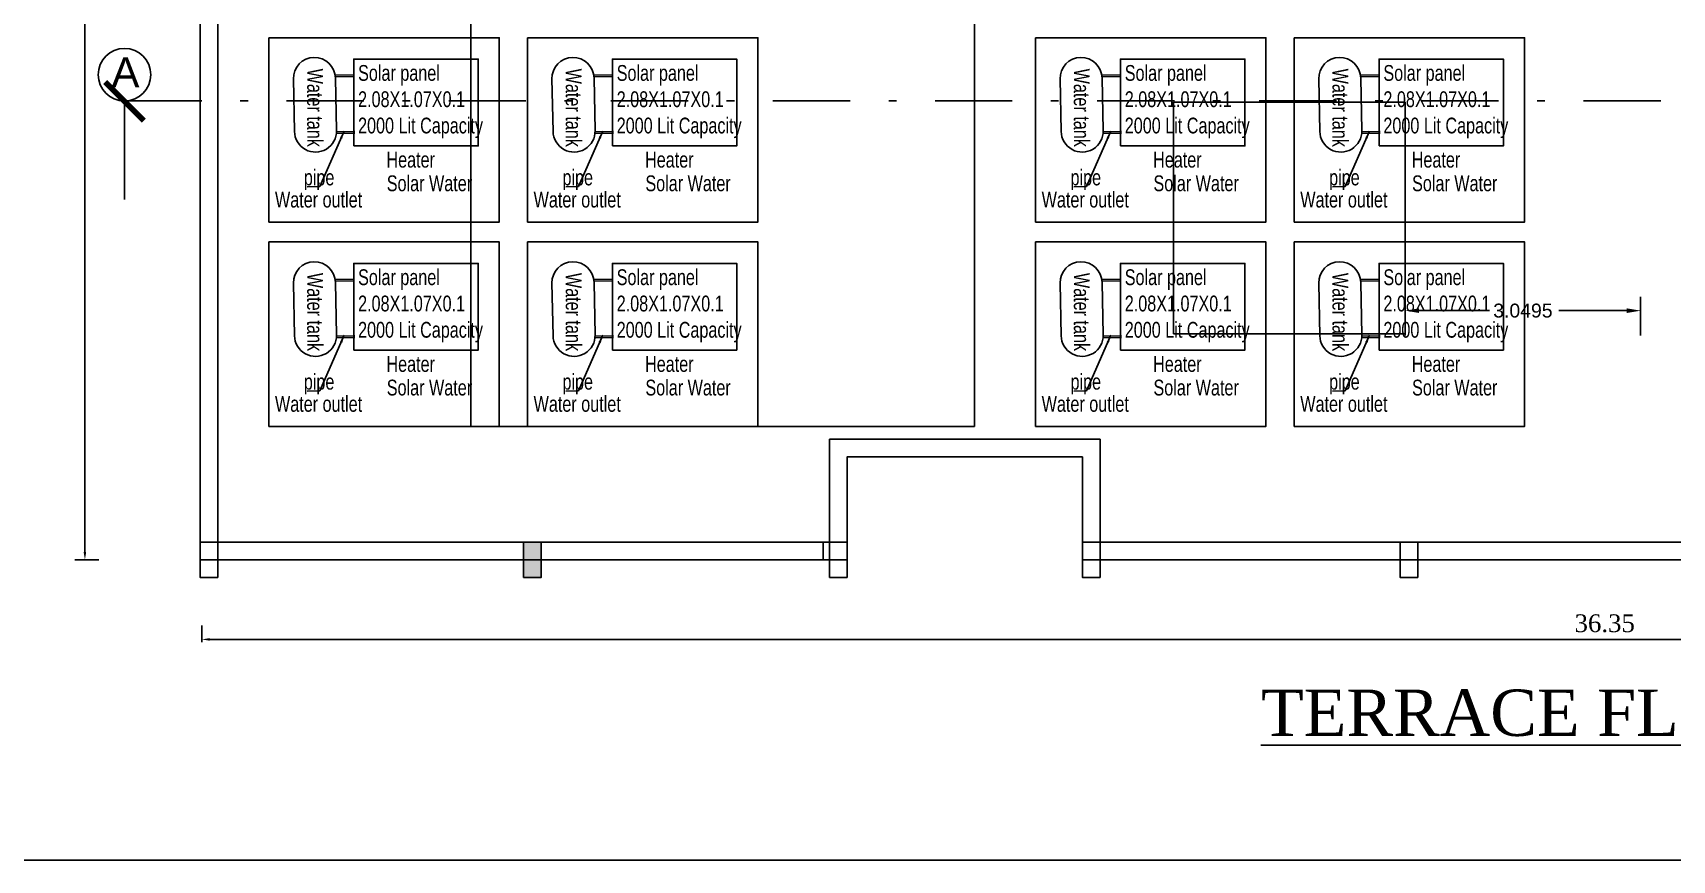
# Model space of a CAD drawing. Header units: metres. Extents: x 3616 to 3987, y 1122 to 1251.
# Drawn here: x 3945.87 to 3967.11, y 1152.95 to 1163.67 of the extents above; entities that cross this region are included whole.
import ezdxf

# ---------------------------------------------------------------- set-up
doc = ezdxf.new("R2010")
doc.units = ezdxf.units.M
doc.linetypes.add('DASHDOT', pattern=[1, 0.5, -0.25, 0, -0.25])
for name, color, linetype in [('BLK_1_FLR_3_ROOF_AREA', 54, 'Continuous'), ('BLK_1_TERRACESERVICE_UTILITYDISTANCE', 1, 'Continuous'), ('SOLAR_PANEL', 3, 'Continuous'), ('SOLAR_WATER_HEATER', 1, 'Continuous')]:
    doc.layers.add(name, color=color, linetype=linetype)
doc.styles.add('ANAND', font='times.ttf')
doc.styles.add('FOOTING', font='swisscl.ttf')
doc.styles.add('HEADING-1', font='arial.ttf')
doc.styles.add('ROMANS', font='swissl.ttf')
doc.styles.get("Standard").update_dxf_attribs({"font": 'arial.ttf'})
doc.dimstyles.new('Normal', dxfattribs={"dimscale": 128, "dimtxt": 0.09375, "dimasz": 0.09375, "dimexe": 0.0625, "dimexo": 0.1875, "dimgap": 0.03125, "dimtad": 1, "dimdec": 0, "dimzin": 3, "dimdsep": 46, "dimtxsty": 'ROMANS', "dimblk1": 'ARCHTICK', "dimblk2": 'ARCHTICK', "dimsah": 1, "dimcen": -0.09375, "dimdle": 0.0625, "dimclrd": 256, "dimclre": 256, "dimclrt": 2, "dimazin": 0, "dimtfac": 0.91, "dimtdec": 0, "dimtmove": 0, "dimatfit": 3, "dimldrblk": 'ARCHTICK', "dimfxl": 0, "dimfrac": 1, "dimtolj": 1, "dimtzin": 3, "dimlwd": -1, "dimlwe": -1, "dimarcsym": 0})
doc.dimstyles.get("Standard").update_dxf_attribs({"dimtxt": 0.18, "dimasz": 0.18, "dimexe": 0.18, "dimexo": 0.0625, "dimgap": 0.09, "dimtad": 0, "dimtih": 1, "dimtoh": 1, "dimdec": 4, "dimzin": 0, "dimdsep": 46, "dimtxsty": 'Standard', "dimcen": 0.09, "dimadec": 0, "dimazin": 0, "dimtfac": 1, "dimtdec": 4, "dimtofl": 0, "dimtmove": 0, "dimatfit": 3, "dimfxl": 0, "dimtolj": 1, "dimtzin": 0, "dimarcsym": 0})
doc.dimstyles.new('V1', dxfattribs={"dimtxt": 0.23, "dimasz": 0.1, "dimexe": 0.18, "dimexo": 0.0625, "dimgap": 0.09, "dimtad": 1, "dimzin": 0, "dimdsep": 46, "dimtxsty": 'ANAND', "dimcen": 0.09, "dimadec": 0, "dimazin": 0, "dimtfac": 1, "dimtix": 1, "dimtofl": 0, "dimtmove": 2, "dimatfit": 0, "dimfxl": 0, "dimtolj": 1, "dimtzin": 0, "dimarcsym": 0})

# ---------------------------------------------------------------- blocks, each defined once
blk = doc.blocks.new('*D301')
at = {"color": 0, "lineweight": -2}
for p, q in [((3946.417, 1203.404), (3946.728, 1203.404)), ((3946.548, 1156.945), (3946.548, 1203.304)), ((3946.417, 1156.845), (3946.728, 1156.845))]:
    blk.add_line(p, q, dxfattribs=at)
at = {"color": 0}
for points in [[(3946.531, 1203.304), (3946.564, 1203.304), (3946.548, 1203.404)], [(3946.531, 1156.945), (3946.564, 1156.945), (3946.548, 1156.845)]]:
    blk.add_solid(points, dxfattribs=at)
at = {"layer": 'Defpoints', "color": 0}
for p in [(3946.355, 1203.404), (3946.548, 1203.404), (3946.355, 1156.845)]:
    blk.add_point(p, dxfattribs=at)
at = {"color": 0, "insert": (3946.34, 1180.124), "char_height": 0.23, "attachment_point": 5, "rotation": 90, "style": 'ANAND'}
blk.add_mtext('\\A1;46.56', dxfattribs=at)
blk = doc.blocks.new('*D303')
at = {"color": 0, "lineweight": -2}
for p, q in [((3948.062, 1155.777), (3948.062, 1155.995)), ((3984.41, 1155.777), (3984.41, 1155.995)), ((3948.162, 1155.815), (3984.31, 1155.815))]:
    blk.add_line(p, q, dxfattribs=at)
at = {"color": 0}
for points in [[(3948.162, 1155.831), (3948.162, 1155.798), (3948.062, 1155.815)], [(3984.31, 1155.831), (3984.31, 1155.798), (3984.41, 1155.815)]]:
    blk.add_solid(points, dxfattribs=at)
at = {"layer": 'Defpoints', "color": 0}
for p in [(3984.41, 1155.815), (3948.062, 1155.715), (3984.41, 1155.715)]:
    blk.add_point(p, dxfattribs=at)
at = {"color": 0, "insert": (3966.236, 1156.022), "char_height": 0.23, "attachment_point": 5, "style": 'ANAND'}
blk.add_mtext('\\A1;36.35', dxfattribs=at)
blk = doc.blocks.new('_ArchTick')
at = {"color": 0, "linetype": 'ByBlock', "const_width": 0.15}
blk.add_lwpolyline([(-0.5, -0.5), (0.5, 0.5)], dxfattribs=at)
blk = doc.blocks.new('*D355')
at = {"layer": 'BLK_1_TERRACESERVICE_UTILITYDISTANCE', "color": 0, "lineweight": -2}
for p, q in [((3963.652, 1159.753), (3963.652, 1160.253)), ((3966.701, 1159.753), (3966.701, 1160.253)), ((3963.832, 1160.073), (3964.712, 1160.073)), ((3966.521, 1160.073), (3965.641, 1160.073))]:
    blk.add_line(p, q, dxfattribs=at)
at = {"layer": 'BLK_1_TERRACESERVICE_UTILITYDISTANCE', "color": 0}
for points in [[(3963.832, 1160.103), (3963.832, 1160.043), (3963.652, 1160.073)], [(3966.521, 1160.103), (3966.521, 1160.043), (3966.701, 1160.073)]]:
    blk.add_solid(points, dxfattribs=at)
at = {"layer": 'Defpoints', "color": 0}
for p in [(3966.701, 1160.073), (3963.652, 1159.69), (3966.701, 1159.69)]:
    blk.add_point(p, dxfattribs=at)
at = {"layer": 'BLK_1_TERRACESERVICE_UTILITYDISTANCE', "color": 0, "insert": (3965.176, 1160.073), "char_height": 0.18, "attachment_point": 5}
blk.add_mtext('\\A1;3.0495', dxfattribs=at)

msp = doc.modelspace()

# ---------------------------------------------------------------- hatches: boundary and pattern name
h = msp.add_hatch(color=256)
h.dxf.hatch_style = 1
h.paths.add_polyline_path([(3952.45904, 1157.07393), (3952.23044, 1157.07393), (3952.23044, 1156.84533), (3952.45904, 1156.84533)])
h.paths.add_polyline_path([(3952.45904, 1156.84533), (3952.23044, 1156.84533), (3952.23044, 1156.61673), (3952.45904, 1156.61673)])

# ---------------------------------------------------------------- linework, layer by layer
at = {"lineweight": -2}
for p, q in [((3948.26878, 1164.61773, -0.0324), (3948.26878, 1156.84533, -0.0324)), ((3948.04018, 1164.38913, -0.0324), (3948.04018, 1156.84533, -0.0324)), ((3956.19358, 1158.40743, -0.0324), (3959.69878, 1158.40743, -0.0324)), ((3956.19358, 1158.40743, -0.0324), (3956.19358, 1157.07393, -0.0324)), ((3959.69878, 1158.40743, -0.0324), (3959.69878, 1157.07393, -0.0324)), ((3956.42218, 1158.17883, -0.0324), (3959.47018, 1158.17883, -0.0324)), ((3956.42218, 1158.17883, -0.0324), (3956.42218, 1157.07393, -0.0324)), ((3959.47018, 1158.17883, -0.0324), (3959.47018, 1157.07393, -0.0324)), ((3948.26878, 1157.07393, -0.0324), (3956.42218, 1157.07393, -0.0324)), ((3956.19358, 1157.07393, -0.0324), (3956.19358, 1156.61673, -0.0324)), ((3956.19358, 1157.07393, -0.0324), (3956.19358, 1156.61673, -0.0324)), ((3959.47018, 1157.07393, -0.0324), (3984.38758, 1157.07393, -0.0324)), ((3948.26878, 1156.84533, -0.0324), (3956.19358, 1156.84533, -0.0324)), ((3959.69878, 1156.84533, -0.0324), (3963.58498, 1156.84533, -0.0324)), ((3963.81358, 1156.84533, -0.0324), (3967.69978, 1156.84533, -0.0324))]:
    msp.add_line(p, q, dxfattribs=at)
at = {"lineweight": 25}
for p, q in [((3949.24819, 1163.0744, -0.0324), (3949.26236, 1162.39353, -0.0324)), ((3950.03039, 1163.12893, -0.0324), (3949.78939, 1163.12391, -0.0324)), ((3950.03086, 1163.10623, -0.0324), (3949.79211, 1163.10126, -0.0324)), ((3949.79288, 1163.08573, -0.0324), (3949.80705, 1162.40487, -0.0324)), ((3952.59849, 1163.0744, -0.0324), (3952.61265, 1162.39353, -0.0324)), ((3953.38068, 1163.12893, -0.0324), (3953.13968, 1163.12391, -0.0324)), ((3953.38116, 1163.10623, -0.0324), (3953.14241, 1163.10126, -0.0324)), ((3953.14318, 1163.08573, -0.0324), (3953.15734, 1162.40487, -0.0324)), ((3959.18007, 1163.0744, -0.0324), (3959.19423, 1162.39353, -0.0324)), ((3959.96226, 1163.12893, -0.0324), (3959.72126, 1163.12391, -0.0324)), ((3959.96273, 1163.10623, -0.0324), (3959.72399, 1163.10126, -0.0324)), ((3959.72476, 1163.08573, -0.0324), (3959.73892, 1162.40487, -0.0324)), ((3962.53036, 1163.0744, -0.0324), (3962.54453, 1162.39353, -0.0324)), ((3963.31256, 1163.12893, -0.0324), (3963.07156, 1163.12391, -0.0324)), ((3963.31303, 1163.10623, -0.0324), (3963.07428, 1163.10126, -0.0324)), ((3963.07505, 1163.08573, -0.0324), (3963.08922, 1162.40487, -0.0324)), ((3950.04615, 1162.37159, -0.0324), (3949.80515, 1162.36657, -0.0324)), ((3950.04567, 1162.39428, -0.0324), (3949.80693, 1162.38931, -0.0324)), ((3953.39644, 1162.37159, -0.0324), (3953.15544, 1162.36657, -0.0324)), ((3953.39597, 1162.39428, -0.0324), (3953.15722, 1162.38931, -0.0324)), ((3959.97802, 1162.37159, -0.0324), (3959.73702, 1162.36657, -0.0324)), ((3959.97755, 1162.39428, -0.0324), (3959.7388, 1162.38931, -0.0324)), ((3963.32831, 1162.37159, -0.0324), (3963.08731, 1162.36657, -0.0324)), ((3963.32784, 1162.39428, -0.0324), (3963.0891, 1162.38931, -0.0324)), ((3949.24819, 1160.42841, -0.0324), (3949.26236, 1159.74755, -0.0324)), ((3950.03039, 1160.48295, -0.0324), (3949.78939, 1160.47793, -0.0324)), ((3950.03086, 1160.46025, -0.0324), (3949.79211, 1160.45528, -0.0324)), ((3949.79288, 1160.43975, -0.0324), (3949.80705, 1159.75889, -0.0324)), ((3952.59849, 1160.42841, -0.0324), (3952.61265, 1159.74755, -0.0324)), ((3953.38068, 1160.48295, -0.0324), (3953.13968, 1160.47793, -0.0324)), ((3953.38116, 1160.46025, -0.0324), (3953.14241, 1160.45528, -0.0324)), ((3953.14318, 1160.43975, -0.0324), (3953.15734, 1159.75889, -0.0324)), ((3959.18007, 1160.42841, -0.0324), (3959.19423, 1159.74755, -0.0324)), ((3959.96226, 1160.48295, -0.0324), (3959.72126, 1160.47793, -0.0324)), ((3959.96273, 1160.46025, -0.0324), (3959.72399, 1160.45528, -0.0324)), ((3959.72476, 1160.43975, -0.0324), (3959.73892, 1159.75889, -0.0324)), ((3962.53036, 1160.42841, -0.0324), (3962.54453, 1159.74755, -0.0324)), ((3963.31256, 1160.48295, -0.0324), (3963.07156, 1160.47793, -0.0324)), ((3963.31303, 1160.46025, -0.0324), (3963.07428, 1160.45528, -0.0324)), ((3963.07505, 1160.43975, -0.0324), (3963.08922, 1159.75889, -0.0324)), ((3950.04615, 1159.7256, -0.0324), (3949.80515, 1159.72059, -0.0324)), ((3950.04567, 1159.7483, -0.0324), (3949.80693, 1159.74333, -0.0324)), ((3953.39644, 1159.7256, -0.0324), (3953.15544, 1159.72059, -0.0324)), ((3953.39597, 1159.7483, -0.0324), (3953.15722, 1159.74333, -0.0324)), ((3959.97802, 1159.7256, -0.0324), (3959.73702, 1159.72059, -0.0324)), ((3959.97755, 1159.7483, -0.0324), (3959.7388, 1159.74333, -0.0324)), ((3963.32831, 1159.7256, -0.0324), (3963.08731, 1159.72059, -0.0324)), ((3963.32784, 1159.7483, -0.0324), (3963.0891, 1159.74333, -0.0324))]:
    msp.add_line(p, q, dxfattribs=at)
at = {"linetype": 'DASHDOT', "ltscale": 2}
msp.add_line((3947.06076, 1162.78893, -0.0324), (3985.73597, 1162.78893, -0.0324), dxfattribs=at)
msp.add_line((3956.10935, 1156.84533, -0.0324), (3956.10935, 1157.07393, -0.0324))
at = {"elevation": -0.0324}
for points in [[(3900.15273, 1225.86588), (3986.80321, 1225.86588), (3986.80321, 1152.9548), (3900.15273, 1152.9548)], [(3948.93131, 1163.60867), (3951.91586, 1163.60867), (3951.91586, 1161.2203), (3948.93131, 1161.2203)], [(3948.93131, 1163.60867), (3951.91586, 1163.60867), (3951.91586, 1161.2203), (3948.93131, 1161.2203)], [(3952.28161, 1163.60867), (3955.26616, 1163.60867), (3955.26616, 1161.2203), (3952.28161, 1161.2203)], [(3952.28161, 1163.60867), (3955.26616, 1163.60867), (3955.26616, 1161.2203), (3952.28161, 1161.2203)], [(3958.86319, 1163.60867), (3961.84774, 1163.60867), (3961.84774, 1161.2203), (3958.86319, 1161.2203)], [(3958.86319, 1163.60867), (3961.84774, 1163.60867), (3961.84774, 1161.2203), (3958.86319, 1161.2203)], [(3962.21348, 1163.60867), (3965.19803, 1163.60867), (3965.19803, 1161.2203), (3962.21348, 1161.2203)], [(3962.21348, 1163.60867), (3965.19803, 1163.60867), (3965.19803, 1161.2203), (3962.21348, 1161.2203)], [(3948.93131, 1160.96268), (3951.91586, 1160.96268), (3951.91586, 1158.57431), (3948.93131, 1158.57431)], [(3948.93131, 1160.96268), (3951.91586, 1160.96268), (3951.91586, 1158.57431), (3948.93131, 1158.57431)], [(3952.28161, 1160.96268), (3955.26616, 1160.96268), (3955.26616, 1158.57431), (3952.28161, 1158.57431)], [(3952.28161, 1160.96268), (3955.26616, 1160.96268), (3955.26616, 1158.57431), (3952.28161, 1158.57431)], [(3958.86319, 1160.96268), (3961.84774, 1160.96268), (3961.84774, 1158.57431), (3958.86319, 1158.57431)], [(3958.86319, 1160.96268), (3961.84774, 1160.96268), (3961.84774, 1158.57431), (3958.86319, 1158.57431)], [(3962.21348, 1160.96268), (3965.19803, 1160.96268), (3965.19803, 1158.57431), (3962.21348, 1158.57431)], [(3962.21348, 1160.96268), (3965.19803, 1160.96268), (3965.19803, 1158.57431), (3962.21348, 1158.57431)], [(3952.45904, 1157.07393), (3952.23044, 1157.07393), (3952.23044, 1156.61673), (3952.45904, 1156.61673)]]:
    msp.add_lwpolyline(points, close=True, dxfattribs=at)
at = {"lineweight": 25, "elevation": -0.0324}
for points in [[(3950.03086, 1162.20735), (3951.64226, 1162.20735), (3951.64226, 1163.33073), (3950.03086, 1163.33073)], [(3953.38116, 1162.20735), (3954.99256, 1162.20735), (3954.99256, 1163.33073), (3953.38116, 1163.33073)], [(3959.96273, 1162.20735), (3961.57414, 1162.20735), (3961.57414, 1163.33073), (3959.96273, 1163.33073)], [(3963.31303, 1162.20735), (3964.92443, 1162.20735), (3964.92443, 1163.33073), (3963.31303, 1163.33073)], [(3950.03086, 1159.56137), (3951.64226, 1159.56137), (3951.64226, 1160.68475), (3950.03086, 1160.68475)], [(3953.38116, 1159.56137), (3954.99256, 1159.56137), (3954.99256, 1160.68475), (3953.38116, 1160.68475)], [(3959.96273, 1159.56137), (3961.57414, 1159.56137), (3961.57414, 1160.68475), (3959.96273, 1160.68475)], [(3963.31303, 1159.56137), (3964.92443, 1159.56137), (3964.92443, 1160.68475), (3963.31303, 1160.68475)]]:
    msp.add_lwpolyline(points, close=True, dxfattribs=at)
at = {"lineweight": -2, "elevation": -0.0324}
for points in [[(3948.04018, 1157.07393), (3948.26878, 1157.07393), (3948.26878, 1156.61673), (3948.04018, 1156.61673)], [(3956.19358, 1157.07393), (3956.42218, 1157.07393), (3956.42218, 1156.61673), (3956.19358, 1156.61673)], [(3959.47018, 1157.07393), (3959.69878, 1157.07393), (3959.69878, 1156.61673), (3959.47018, 1156.61673)], [(3963.58498, 1157.07393), (3963.81358, 1157.07393), (3963.81358, 1156.61673), (3963.58498, 1156.61673)]]:
    msp.add_lwpolyline(points, close=True, dxfattribs=at)
at = {"linetype": 'ByBlock', "lineweight": -2}
msp.add_circle((3947.06076, 1163.12968, -0.0324), 0.34076, dxfattribs=at)
for centre, start, end in [((3949.52054, 1163.08006, -0.0324), 1.191947, 181.191947), ((3949.52054, 1163.08006, -0.0324), 1.191947, 181.191947), ((3949.52054, 1163.08006, -0.0324), 1.191947, 181.191947), ((3952.87083, 1163.08006, -0.0324), 1.191947, 181.191947), ((3952.87083, 1163.08006, -0.0324), 1.191947, 181.191947), ((3952.87083, 1163.08006, -0.0324), 1.191947, 181.191947), ((3959.45241, 1163.08006, -0.0324), 1.191947, 181.191947), ((3959.45241, 1163.08006, -0.0324), 1.191947, 181.191947), ((3959.45241, 1163.08006, -0.0324), 1.191947, 181.191947), ((3962.80271, 1163.08006, -0.0324), 1.191947, 181.191947), ((3962.80271, 1163.08006, -0.0324), 1.191947, 181.191947), ((3962.80271, 1163.08006, -0.0324), 1.191947, 181.191947), ((3949.5347, 1162.3992, -0.0324), 181.191947, 1.191947), ((3952.885, 1162.3992, -0.0324), 181.191947, 1.191947), ((3959.46658, 1162.3992, -0.0324), 181.191947, 1.191947), ((3962.81687, 1162.3992, -0.0324), 181.191947, 1.191947), ((3949.52054, 1160.43408, -0.0324), 1.191947, 181.191947), ((3949.52054, 1160.43408, -0.0324), 1.191947, 181.191947), ((3949.52054, 1160.43408, -0.0324), 1.191947, 181.191947), ((3952.87083, 1160.43408, -0.0324), 1.191947, 181.191947), ((3952.87083, 1160.43408, -0.0324), 1.191947, 181.191947), ((3952.87083, 1160.43408, -0.0324), 1.191947, 181.191947), ((3959.45241, 1160.43408, -0.0324), 1.191947, 181.191947), ((3959.45241, 1160.43408, -0.0324), 1.191947, 181.191947), ((3959.45241, 1160.43408, -0.0324), 1.191947, 181.191947), ((3962.80271, 1160.43408, -0.0324), 1.191947, 181.191947), ((3962.80271, 1160.43408, -0.0324), 1.191947, 181.191947), ((3962.80271, 1160.43408, -0.0324), 1.191947, 181.191947), ((3949.5347, 1159.75322, -0.0324), 181.191947, 1.191947), ((3952.885, 1159.75322, -0.0324), 181.191947, 1.191947), ((3959.46658, 1159.75322, -0.0324), 181.191947, 1.191947), ((3962.81687, 1159.75322, -0.0324), 181.191947, 1.191947)]:
    msp.add_arc(centre, 0.2724, start, end)
at = {"layer": 'BLK_1_FLR_3_ROOF_AREA', "elevation": -0.0324}
msp.add_lwpolyline([(3948.04018, 1203.40353), (3976.15798, 1203.40353), (3976.15798, 1192.35453), (3963.88978, 1192.35453), (3963.88978, 1184.12493), (3959.69878, 1184.12493), (3959.6965, 1173.45722), (3967.69978, 1173.45893), (3967.69978, 1176.12558), (3984.38758, 1176.12233), (3984.38758, 1156.84533), (3959.47018, 1156.84533), (3959.47018, 1158.17883), (3956.42218, 1158.17883), (3956.42218, 1156.84533), (3948.04018, 1156.84533), (3948.04018, 1164.61773), (3950.78338, 1164.61773), (3950.78338, 1167.66573), (3948.04018, 1167.66573)], close=True, dxfattribs=at)
at = {"layer": 'SOLAR_PANEL', "color": 3, "elevation": -0.0324}
msp.add_lwpolyline([(3951.54671, 1194.66128), (3958.07073, 1194.66128), (3958.07073, 1158.57431), (3951.54671, 1158.57431)], close=True, dxfattribs=at)
at = {"layer": 'SOLAR_WATER_HEATER', "color": 1, "elevation": -0.0324}
msp.add_lwpolyline([(3960.65152, 1159.77169), (3963.65152, 1159.77169), (3963.65152, 1162.77169), (3960.65152, 1162.77169)], close=True, dxfattribs=at)

# ---------------------------------------------------------------- texts
at = {"linetype": 'ByBlock', "lineweight": -2, "style": 'HEADING-1'}
msp.add_text('A', height=0.39, dxfattribs=at).set_placement((3946.89163, 1162.96406, -0.0324))
at = {"style": 'FOOTING'}
for p in [(3949.42713, 1163.20765, -0.0324), (3952.77742, 1163.20765, -0.0324), (3959.359, 1163.20765, -0.0324), (3962.70929, 1163.20765, -0.0324), (3949.42713, 1160.56167, -0.0324), (3952.77742, 1160.56167, -0.0324), (3959.359, 1160.56167, -0.0324), (3962.70929, 1160.56167, -0.0324)]:
    msp.add_text('Water tank', height=0.204303, rotation=270, dxfattribs=at).set_placement(p)
for s, height, style, p in [('  Heater', 0.204303, 'FOOTING', (3950.33773, 1161.92637, -0.0324)), ('  Heater', 0.204303, 'FOOTING', (3953.68803, 1161.92637, -0.0324)), ('  Heater', 0.204303, 'FOOTING', (3960.2696, 1161.92637, -0.0324)), ('  Heater', 0.204303, 'FOOTING', (3963.6199, 1161.92637, -0.0324)), ('pipe', 0.204303, 'FOOTING', (3949.38374, 1161.69625, -0.0324)), ('Solar Water', 0.204303, 'FOOTING', (3950.45834, 1161.62059, -0.0324)), ('pipe', 0.204303, 'FOOTING', (3952.73404, 1161.69625, -0.0324)), ('Solar Water', 0.204303, 'FOOTING', (3953.80863, 1161.62059, -0.0324)), ('pipe', 0.204303, 'FOOTING', (3959.31562, 1161.69625, -0.0324)), ('Solar Water', 0.204303, 'FOOTING', (3960.39021, 1161.62059, -0.0324)), ('pipe', 0.204303, 'FOOTING', (3962.66591, 1161.69625, -0.0324)), ('Solar Water', 0.204303, 'FOOTING', (3963.7405, 1161.62059, -0.0324)), ('Water outlet', 0.204303, 'FOOTING', (3949.01005, 1161.40934, -0.0324)), ('Water outlet', 0.204303, 'FOOTING', (3952.36035, 1161.40934, -0.0324)), ('Water outlet', 0.204303, 'FOOTING', (3958.94192, 1161.40934, -0.0324)), ('Water outlet', 0.204303, 'FOOTING', (3962.29222, 1161.40934, -0.0324)), ('  Heater', 0.204303, 'FOOTING', (3950.33773, 1159.28039, -0.0324)), ('  Heater', 0.204303, 'FOOTING', (3953.68803, 1159.28039, -0.0324)), ('  Heater', 0.204303, 'FOOTING', (3960.2696, 1159.28039, -0.0324)), ('  Heater', 0.204303, 'FOOTING', (3963.6199, 1159.28039, -0.0324)), ('pipe', 0.204303, 'FOOTING', (3949.38374, 1159.05027, -0.0324)), ('Solar Water', 0.204303, 'FOOTING', (3950.45834, 1158.97461, -0.0324)), ('pipe', 0.204303, 'FOOTING', (3952.73404, 1159.05027, -0.0324)), ('Solar Water', 0.204303, 'FOOTING', (3953.80863, 1158.97461, -0.0324)), ('pipe', 0.204303, 'FOOTING', (3959.31562, 1159.05027, -0.0324)), ('Solar Water', 0.204303, 'FOOTING', (3960.39021, 1158.97461, -0.0324)), ('pipe', 0.204303, 'FOOTING', (3962.66591, 1159.05027, -0.0324)), ('Solar Water', 0.204303, 'FOOTING', (3963.7405, 1158.97461, -0.0324)), ('Water outlet', 0.204303, 'FOOTING', (3949.01005, 1158.76336, -0.0324)), ('Water outlet', 0.204303, 'FOOTING', (3952.36035, 1158.76336, -0.0324)), ('Water outlet', 0.204303, 'FOOTING', (3958.94192, 1158.76336, -0.0324)), ('Water outlet', 0.204303, 'FOOTING', (3962.29222, 1158.76336, -0.0324)), ('%%UTERRACE FLOOR PLAN', 0.6, 'ANAND', (3961.78244, 1154.56553, -0.0324))]:
    msp.add_text(s, height=height, dxfattribs=dict(style=style)).set_placement(p)
at = {"char_height": 0.204303, "attachment_point": 7, "style": 'FOOTING'}
for insert in [(3950.08657, 1162.30726, -0.0324), (3953.43687, 1162.30726, -0.0324), (3960.01844, 1162.30726, -0.0324), (3963.36874, 1162.30726, -0.0324), (3950.08657, 1159.66128, -0.0324), (3953.43687, 1159.66128, -0.0324), (3960.01844, 1159.66128, -0.0324), (3963.36874, 1159.66128, -0.0324)]:
    msp.add_mtext('Solar panel\\P2.08X1.07X0.1\\P2000 Lit Capacity', dxfattribs=dict(at, insert=insert))

# ---------------------------------------------------------------- dimensions: what is measured, and where the dimension line sits
dim = msp.add_linear_dim(base=(3946.54776, 1203.40353, -0.0324), p1=(3946.35482, 1156.84533, -0.0324), p2=(3946.35482, 1203.40353, -0.0324), angle=90, dimstyle='V1')
dim.commit()
dim.dimension.update_dxf_attribs({"geometry": '*D301', "text_midpoint": (3946.34044, 1180.12443, -0.0324)})
dim = msp.add_linear_dim(base=(3984.40957, 1155.81463, -0.0324), p1=(3948.06217, 1155.71457, -0.0324), p2=(3984.40957, 1155.71457, -0.0324), dimstyle='V1')
dim.commit()
dim.dimension.update_dxf_attribs({"geometry": '*D303', "text_midpoint": (3966.23587, 1156.02195, -0.0324)})
at = {"layer": 'BLK_1_TERRACESERVICE_UTILITYDISTANCE', "color": 1}
dim = msp.add_linear_dim(base=(3966.701, 1160.07335, -0.0324), p1=(3963.65152, 1159.69036, -0.0324), p2=(3966.701, 1159.69036, -0.0324), dimstyle='Standard', dxfattribs=at)
dim.commit()
dim.dimension.update_dxf_attribs({"geometry": '*D355', "text_midpoint": (3965.17626, 1160.07335, -0.0324)})

# ---------------------------------------------------------------- leaders
at = {"linetype": 'ByBlock', "lineweight": -2}
msp.add_leader([(3947.06076, 1162.78422, -0.0324), (3947.06076, 1161.51121, -0.0324)], dimstyle='Normal', override={"dimscale": 100, "dimtxt": 2, "dimasz": 0.005, "dimgap": 1, "dimtad": 0, "dimclre": 2, "dimfxl": 0.18, "dimfxlon": 1, "dimtfill": 1, "dimarcsym": 1}, dxfattribs=at)
for points in [[(3949.90673, 1162.3999, -0.0324), (3949.59298, 1161.68183, -0.0324), (3949.42596, 1161.67625, -0.0324)], [(3953.25702, 1162.3999, -0.0324), (3952.94327, 1161.68183, -0.0324), (3952.77625, 1161.67625, -0.0324)], [(3959.8386, 1162.3999, -0.0324), (3959.52485, 1161.68183, -0.0324), (3959.35783, 1161.67625, -0.0324)], [(3963.1889, 1162.3999, -0.0324), (3962.87514, 1161.68183, -0.0324), (3962.70812, 1161.67625, -0.0324)], [(3949.90673, 1159.75392, -0.0324), (3949.59298, 1159.03585, -0.0324), (3949.42596, 1159.03027, -0.0324)], [(3953.25702, 1159.75392, -0.0324), (3952.94327, 1159.03585, -0.0324), (3952.77625, 1159.03027, -0.0324)], [(3959.8386, 1159.75392, -0.0324), (3959.52485, 1159.03585, -0.0324), (3959.35783, 1159.03027, -0.0324)], [(3963.1889, 1159.75392, -0.0324), (3962.87514, 1159.03585, -0.0324), (3962.70812, 1159.03027, -0.0324)]]:
    msp.add_leader(points, dimstyle='V1')

doc.saveas('drawing.dxf')
